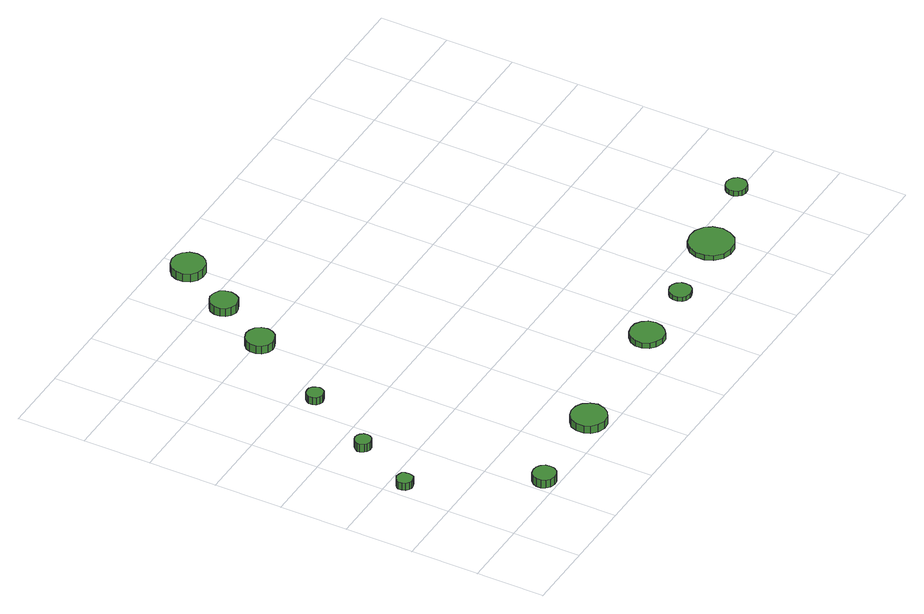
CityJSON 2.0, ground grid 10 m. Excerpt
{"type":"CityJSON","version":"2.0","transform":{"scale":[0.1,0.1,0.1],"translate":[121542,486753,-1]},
"CityObjects":{
"tree1":{"type":"SolitaryVegetationObject","attributes":{"function":"something"},"geometry":[{"type":"MultiSurface","lod":"1","boundaries":[[[0,1,2,3,4,5,6,7,8,9,10,11,12,13,14]],[[15,16,17,18,19,20,21,22,23,24,25,26,27,28,29]],[[0,29,28,1]],[[1,28,27,2]],[[2,27,26,3]],[[3,26,25,4]],[[4,25,24,5]],[[5,24,23,6]],[[6,23,22,7]],[[7,22,21,8]],[[8,21,20,9]],[[9,20,19,10]],[[10,19,18,11]],[[11,18,17,12]],[[12,17,16,13]],[[13,16,15,14]],[[14,15,29,0]]]}]},
"tree2":{"type":"SolitaryVegetationObject","attributes":{"function":"something"},"geometry":[{"type":"MultiSurface","lod":"1","boundaries":[[[30,31,32,33,34,35,36,37,38,39,40,41,42,43,44]],[[45,46,47,48,49,50,51,52,53,54,55,56,57,58,59]],[[30,59,58,31]],[[31,58,57,32]],[[32,57,56,33]],[[33,56,55,34]],[[34,55,54,35]],[[35,54,53,36]],[[36,53,52,37]],[[37,52,51,38]],[[38,51,50,39]],[[39,50,49,40]],[[40,49,48,41]],[[41,48,47,42]],[[42,47,46,43]],[[43,46,45,44]],[[44,45,59,30]]]}]},
"tree3":{"type":"SolitaryVegetationObject","attributes":{"function":"something"},"geometry":[{"type":"MultiSurface","lod":"1","boundaries":[[[60,61,62,63,64,65,66,67,68,69,70,71,72,73,74]],[[75,76,77,78,79,80,81,82,83,84,85,86,87,88,89]],[[60,89,88,61]],[[61,88,87,62]],[[62,87,86,63]],[[63,86,85,64]],[[64,85,84,65]],[[65,84,83,66]],[[66,83,82,67]],[[67,82,81,68]],[[68,81,80,69]],[[69,80,79,70]],[[70,79,78,71]],[[71,78,77,72]],[[72,77,76,73]],[[73,76,75,74]],[[74,75,89,60]]]}]},
"tree4":{"type":"SolitaryVegetationObject","attributes":{"function":"something"},"geometry":[{"type":"MultiSurface","lod":"1","boundaries":[[[90,91,92,93,94,95,96,97,98,99,100,101,102,103,104]],[[105,106,107,108,109,110,111,112,113,114,115,116,117,118,119]],[[90,119,118,91]],[[91,118,117,92]],[[92,117,116,93]],[[93,116,115,94]],[[94,115,114,95]],[[95,114,113,96]],[[96,113,112,97]],[[97,112,111,98]],[[98,111,110,99]],[[99,110,109,100]],[[100,109,108,101]],[[101,108,107,102]],[[102,107,106,103]],[[103,106,105,104]],[[104,105,119,90]]]}]},
"tree5":{"type":"SolitaryVegetationObject","attributes":{"function":"something"},"geometry":[{"type":"MultiSurface","lod":"1","boundaries":[[[120,121,122,123,124,125,126,127,128,129,130,131,132,133,134]],[[135,136,137,138,139,140,141,142,143,144,145,146,147,148,149]],[[120,149,148,121]],[[121,148,147,122]],[[122,147,146,123]],[[123,146,145,124]],[[124,145,144,125]],[[125,144,143,126]],[[126,143,142,127]],[[127,142,141,128]],[[128,141,140,129]],[[129,140,139,130]],[[130,139,138,131]],[[131,138,137,132]],[[132,137,136,133]],[[133,136,135,134]],[[134,135,149,120]]]}]},
"tree6":{"type":"SolitaryVegetationObject","attributes":{"function":"something"},"geometry":[{"type":"MultiSurface","lod":"1","boundaries":[[[150,151,152,153,154,155,156,157,158,159,160,161,162,163,164]],[[165,166,167,168,169,170,171,172,173,174,175,176,177,178,179]],[[150,179,178,151]],[[151,178,177,152]],[[152,177,176,153]],[[153,176,175,154]],[[154,175,174,155]],[[155,174,173,156]],[[156,173,172,157]],[[157,172,171,158]],[[158,171,170,159]],[[159,170,169,160]],[[160,169,168,161]],[[161,168,167,162]],[[162,167,166,163]],[[163,166,165,164]],[[164,165,179,150]]]}]},
"tree7":{"type":"SolitaryVegetationObject","attributes":{"function":"something"},"geometry":[{"type":"MultiSurface","lod":"1","boundaries":[[[180,181,182,183,184,185,186,187,188,189,190,191,192,193,194]],[[195,196,197,198,199,200,201,202,203,204,205,206,207,208,209]],[[180,209,208,181]],[[181,208,207,182]],[[182,207,206,183]],[[183,206,205,184]],[[184,205,204,185]],[[185,204,203,186]],[[186,203,202,187]],[[187,202,201,188]],[[188,201,200,189]],[[189,200,199,190]],[[190,199,198,191]],[[191,198,197,192]],[[192,197,196,193]],[[193,196,195,194]],[[194,195,209,180]]]}]},
"tree8":{"type":"SolitaryVegetationObject","attributes":{"function":"something"},"geometry":[{"type":"MultiSurface","lod":"1","boundaries":[[[210,211,212,213,214,215,216,217,218,219,220,221,222,223,224]],[[225,226,227,228,229,230,231,232,233,234,235,236,237,238,239]],[[210,239,238,211]],[[211,238,237,212]],[[212,237,236,213]],[[213,236,235,214]],[[214,235,234,215]],[[215,234,233,216]],[[216,233,232,217]],[[217,232,231,218]],[[218,231,230,219]],[[219,230,229,220]],[[220,229,228,221]],[[221,228,227,222]],[[222,227,226,223]],[[223,226,225,224]],[[224,225,239,210]]]}]},
"tree9":{"type":"SolitaryVegetationObject","attributes":{"function":"something"},"geometry":[{"type":"MultiSurface","lod":"1","boundaries":[[[240,241,242,243,244,245,246,247,248,249,250,251,252,253,254]],[[255,256,257,258,259,260,261,262,263,264,265,266,267,268,269]],[[240,269,268,241]],[[241,268,267,242]],[[242,267,266,243]],[[243,266,265,244]],[[244,265,264,245]],[[245,264,263,246]],[[246,263,262,247]],[[247,262,261,248]],[[248,261,260,249]],[[249,260,259,250]],[[250,259,258,251]],[[251,258,257,252]],[[252,257,256,253]],[[253,256,255,254]],[[254,255,269,240]]]}]},
"tree10":{"type":"SolitaryVegetationObject","attributes":{"function":"something"},"geometry":[{"type":"MultiSurface","lod":"1","boundaries":[[[270,271,272,273,274,275,276,277,278,279,280,281,282,283,284]],[[285,286,287,288,289,290,291,292,293,294,295,296,297,298,299]],[[270,299,298,271]],[[271,298,297,272]],[[272,297,296,273]],[[273,296,295,274]],[[274,295,294,275]],[[275,294,293,276]],[[276,293,292,277]],[[277,292,291,278]],[[278,291,290,279]],[[279,290,289,280]],[[280,289,288,281]],[[281,288,287,282]],[[282,287,286,283]],[[283,286,285,284]],[[284,285,299,270]]]}]},
"tree11":{"type":"SolitaryVegetationObject","attributes":{"function":"something"},"geometry":[{"type":"MultiSurface","lod":"1","boundaries":[[[300,301,302,303,304,305,306,307,308,309,310,311,312,313,314]],[[315,316,317,318,319,320,321,322,323,324,325,326,327,328,329]],[[300,329,328,301]],[[301,328,327,302]],[[302,327,326,303]],[[303,326,325,304]],[[304,325,324,305]],[[305,324,323,306]],[[306,323,322,307]],[[307,322,321,308]],[[308,321,320,309]],[[309,320,319,310]],[[310,319,318,311]],[[311,318,317,312]],[[312,317,316,313]],[[313,316,315,314]],[[314,315,329,300]]]}]},
"tree12":{"type":"SolitaryVegetationObject","attributes":{"function":"something"},"geometry":[{"type":"MultiSurface","lod":"1","boundaries":[[[330,331,332,333,334,335,336,337,338,339,340,341,342,343,344]],[[345,346,347,348,349,350,351,352,353,354,355,356,357,358,359]],[[330,359,358,331]],[[331,358,357,332]],[[332,357,356,333]],[[333,356,355,334]],[[334,355,354,335]],[[335,354,353,336]],[[336,353,352,337]],[[337,352,351,338]],[[338,351,350,339]],[[339,350,349,340]],[[340,349,348,341]],[[341,348,347,342]],[[342,347,346,343]],[[343,346,345,344]],[[344,345,359,330]]]}]}
},
"vertices":[
[31,177,22],[30,182,22],[28,186,22],[23,188,22],[18,189,22],[14,187,22],[10,184,22],[8,180,22],[8,175,22],[10,170,22],[14,167,22],[18,165,22],[23,166,22],[28,168,22],[30,172,22],[30,172,10],[28,168,10],[23,166,10],[18,165,10],[14,167,10],[10,170,10],[8,175,10],[8,180,10],[10,184,10],[14,187,10],[18,189,10],[23,188,10],[28,186,10],[30,182,10],[31,177,10],
[133,17,25],[132,24,25],[128,30,25],[122,33,25],[115,34,25],[108,32,25],[103,27,25],[100,21,25],[100,14,25],[103,8,25],[108,3,25],[115,1,25],[122,2,25],[128,5,25],[132,11,25],[132,11,12],[128,5,12],[122,2,12],[115,1,12],[108,3,12],[103,8,12],[100,14,12],[100,21,12],[103,27,12],[108,32,12],[115,34,12],[122,33,12],[128,30,12],[132,24,12],[133,17,12],
[81,268,20],[80,273,20],[77,277,20],[73,279,20],[68,280,20],[63,278,20],[60,275,20],[57,270,20],[57,266,20],[60,261,20],[63,258,20],[68,256,20],[73,257,20],[77,259,20],[80,263,20],[80,263,7],[77,259,7],[73,257,7],[68,256,7],[63,258,7],[60,261,7],[57,266,7],[57,270,7],[60,275,7],[63,278,7],[68,280,7],[73,279,7],[77,277,7],[80,273,7],[81,268,7],
[141,374,19],[140,379,19],[137,383,19],[133,386,19],[128,386,19],[123,385,19],[119,381,19],[117,377,19],[117,372,19],[119,367,19],[123,364,19],[128,362,19],[133,363,19],[137,365,19],[140,369,19],[140,369,7],[137,365,7],[133,363,7],[128,362,7],[123,364,7],[119,367,7],[117,372,7],[117,377,7],[119,381,7],[123,385,7],[128,386,7],[133,386,7],[137,383,7],[140,379,7],[141,374,7],
[289,31,19],[286,41,19],[280,50,19],[271,55,19],[260,56,19],[250,53,19],[242,46,19],[238,36,19],[238,25,19],[242,16,19],[250,9,19],[260,5,19],[271,6,19],[280,12,19],[286,20,19],[286,20,7],[280,12,7],[271,6,7],[260,5,7],[250,9,7],[242,16,7],[238,25,7],[238,36,7],[242,46,7],[250,53,7],[260,56,7],[271,55,7],[280,50,7],[286,41,7],[289,31,7],
[219,496,20],[217,505,20],[212,512,20],[204,516,20],[196,517,20],[188,514,20],[181,508,20],[178,501,20],[178,492,20],[181,484,20],[188,478,20],[196,476,20],[204,477,20],[212,481,20],[217,488,20],[217,488,7],[212,481,7],[204,477,7],[196,476,7],[188,478,7],[181,484,7],[178,492,7],[178,501,7],[181,508,7],[188,514,7],[196,517,7],[204,516,7],[212,512,7],[217,505,7],[219,496,7],
[262,576,23],[260,584,23],[256,591,23],[248,595,23],[240,596,23],[232,593,23],[226,588,23],[223,580,23],[223,572,23],[226,564,23],[232,559,23],[240,556,23],[248,557,23],[256,561,23],[260,568,23],[260,568,10],[256,561,10],[248,557,10],[240,556,10],[232,559,10],[226,564,10],[223,572,10],[223,580,10],[226,588,10],[232,593,10],[240,596,10],[248,595,10],[256,591,10],[260,584,10],[262,576,10],
[486,52,16],[484,62,16],[478,70,16],[470,75,16],[460,76,16],[450,73,16],[442,66,16],[438,57,16],[438,47,16],[442,37,16],[450,31,16],[460,27,16],[470,28,16],[478,34,16],[484,42,16],[484,42,7],[478,34,7],[470,28,7],[460,27,7],[450,31,7],[442,37,7],[438,47,7],[438,57,7],[442,66,7],[450,73,7],[460,76,7],[470,75,7],[478,70,7],[484,62,7],[486,52,7],
[311,655,25],[309,665,25],[303,673,25],[295,678,25],[284,679,25],[275,676,25],[267,669,25],[263,660,25],[263,650,25],[267,640,25],[275,634,25],[284,631,25],[295,632,25],[303,637,25],[309,645,25],[309,645,12],[303,637,12],[295,632,12],[284,631,12],[275,634,12],[267,640,12],[263,650,12],[263,660,12],[267,669,12],[275,676,12],[284,679,12],[295,678,12],[303,673,12],[309,665,12],[311,655,12],
[582,59,14],[581,65,14],[577,71,14],[571,74,14],[565,75,14],[558,72,14],[553,68,14],[551,62,14],[551,55,14],[553,49,14],[558,45,14],[565,43,14],[571,44,14],[577,47,14],[581,52,14],[581,52,7],[577,47,7],[571,44,7],[565,43,7],[558,45,7],[553,49,7],[551,55,7],[551,62,7],[553,68,7],[558,72,7],[565,75,7],[571,74,7],[577,71,7],[581,65,7],[582,59,7],
[710,74,15],[707,87,15],[700,97,15],[688,104,15],[675,105,15],[662,101,15],[652,92,15],[647,80,15],[647,67,15],[652,55,15],[662,46,15],[675,42,15],[688,43,15],[700,50,15],[707,61,15],[707,61,7],[700,50,7],[688,43,7],[675,42,7],[662,46,7],[652,55,7],[647,67,7],[647,80,7],[652,92,7],[662,101,7],[675,105,7],[688,104,7],[700,97,7],[707,87,7],[710,74,7],
[818,104,15],[817,110,15],[813,115,15],[808,118,15],[801,119,15],[795,117,15],[791,113,15],[788,107,15],[788,101,15],[791,95,15],[795,91,15],[801,89,15],[808,90,15],[813,93,15],[817,98,15],[817,98,7],[813,93,7],[808,90,7],[801,89,7],[795,91,7],[791,95,7],[788,101,7],[788,107,7],[791,113,7],[795,117,7],[801,119,7],[808,118,7],[813,115,7],[817,110,7],[818,104,7]
]}
